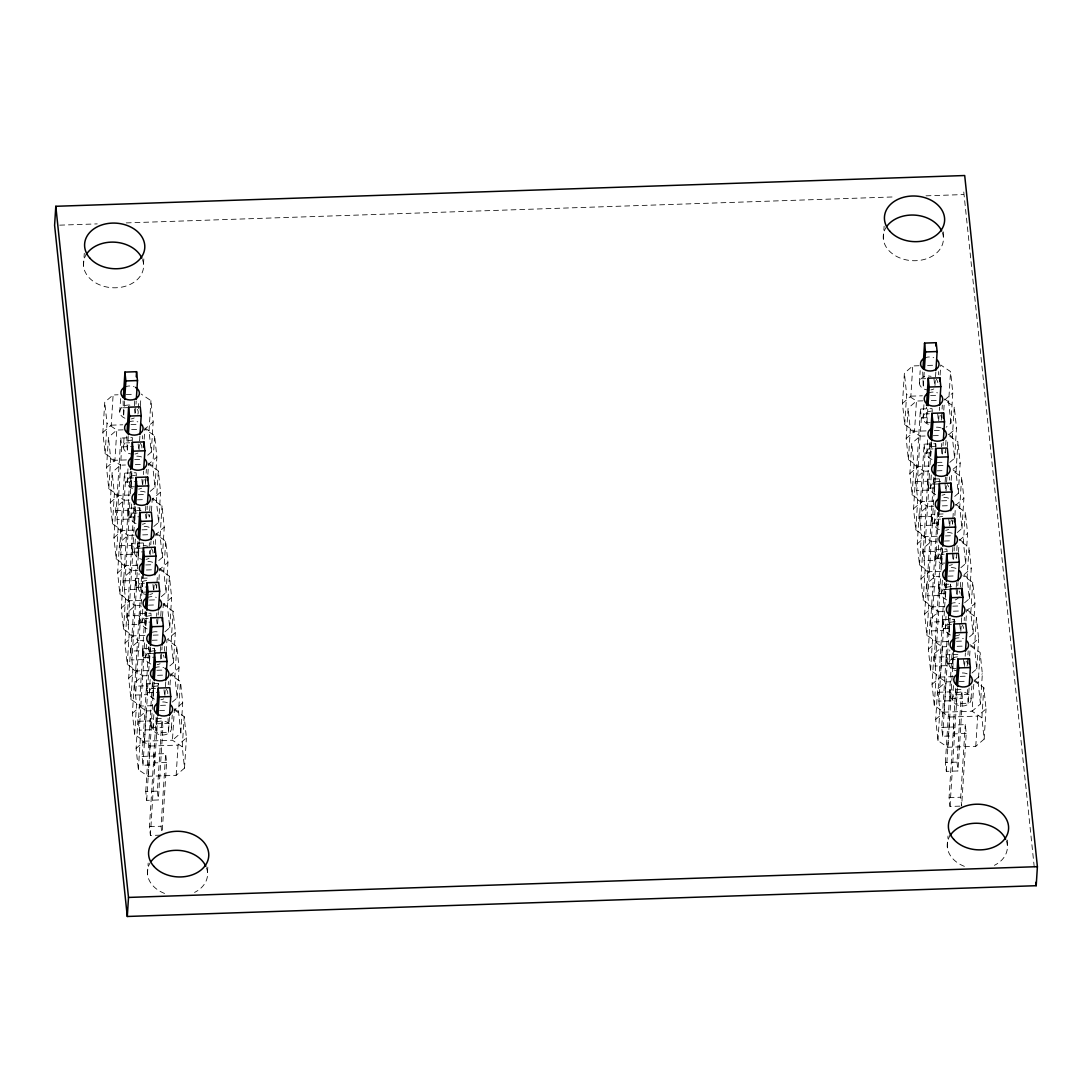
<?xml version="1.0" encoding="UTF-8"?>
<svg xmlns="http://www.w3.org/2000/svg" width="1092" height="1092" viewBox="0 0 1092 1092"><rect width="100%" height="100%" fill="white"/><g stroke="black" fill="none" stroke-linecap="round" stroke-linejoin="round"><path stroke-width="0.75" stroke-dasharray="5 3.75" d="M83.483 265.97L84.289 253.276M126.44 459.909L114.919 460.292L105.105 453.685L102.853 432.405L104.764 402.17L113.118 394.949L118.059 394.785M105.105 453.685L107.002 423.464L104.764 402.17M130.139 495.017L118.605 495.399L108.791 488.793L106.552 467.512L108.449 437.278L116.817 430.057L123.41 429.838M102.853 432.405L111.22 425.184L113.118 394.949M108.791 488.793L110.688 458.572L108.449 437.278M133.825 530.125L122.304 530.507L112.49 523.914L110.251 502.62L112.148 472.386L120.516 465.165L125.444 465.001M112.49 523.914L114.387 493.68L112.148 472.386M119.738 412.339L120.625 398.061M137.524 565.233L125.989 565.629L116.175 559.022L113.937 537.728L115.848 507.507L124.201 500.286L129.143 500.109M132.2 441.018L132.419 437.646L120.789 438.042L116.216 510.647L127.846 510.251L130.289 471.416M124.584 401.351L123.614 416.653L123.109 401.01M120.789 438.042L121.717 446.887L117.144 519.492L128.774 519.096L129.948 500.518M116.175 559.022L118.086 528.787L115.848 507.507M133.401 454.163A9.268 7.016 3.6 0 1 123.423 447.461L124.229 434.752M141.209 600.341L129.689 600.736L119.874 594.13L117.636 572.836L119.533 542.615L127.901 535.394L134.48 535.162M136.418 475.702L136.104 472.754L124.474 473.15L119.902 545.754L131.545 545.358L133.988 506.524M128.269 436.459L127.314 451.76L126.809 436.118M124.474 473.15L125.403 481.995L120.843 554.6L132.473 554.204L133.743 533.947M119.874 594.13L121.772 563.895L119.533 542.615M127.122 482.568L128.023 468.277M144.908 635.448L133.374 635.844L123.56 629.238L121.321 607.957L123.232 577.723L131.586 570.502L138.179 570.283M134.425 405.705L134.753 400.614M140.117 510.81L139.803 507.862L128.174 508.258L123.601 580.862L135.231 580.466L137.783 539.939M134.33 486.759L130.999 486.868L130.494 471.225M143.502 263.936L143.912 257.589M130.371 493.761L131.859 470.133M135.463 412.858L136.213 400.955M128.174 508.258L129.102 517.103L124.529 589.707L136.172 589.311L139.134 542.042M130.999 486.868L131.968 471.567M123.56 629.238L125.471 599.003L123.232 577.723M130.808 517.676L131.709 503.398M138.397 408.545L138.902 400.614M148.608 670.556L137.073 670.952L127.259 664.346L125.02 643.065L126.918 612.83L135.285 605.61L140.226 605.446M140.377 405.76L140.909 397.365M131.859 543.366L127.3 615.97L138.93 615.574L139.858 624.419L128.228 624.815L132.787 552.211L131.859 543.366L143.502 542.97L143.803 545.918M135.654 506.674L134.698 521.976L134.193 506.333M133.852 532.254L135.449 506.934M139.053 449.672L139.899 436.063M127.259 664.346L129.156 634.111L126.918 612.83M134.507 552.784L135.408 538.506M142.397 438.888L142.588 435.722M152.293 705.678L140.772 706.06L130.958 699.453L128.706 678.173L130.617 647.938L138.971 640.717L143.912 640.554M139.585 511.247L139.803 507.862M144.171 439.189L144.813 429.115L153.167 421.894L150.928 400.614L141.114 394.007M147.188 578.077L135.558 578.473L130.985 651.078L142.615 650.682L145.059 611.848M139.353 541.796L138.384 557.097L137.892 541.441M142.738 484.78L143.284 476.276M143.38 474.583L143.598 471.171M135.558 578.473L136.486 587.319L131.914 659.923L143.557 659.541L144.717 640.963M130.958 699.453L132.855 669.232L130.617 647.938M148.171 594.608A9.268 7.016 3.6 0 1 138.193 587.892L139.094 573.614M145.591 481.941L146.383 469.246M147.693 455.214L151.269 452.129L149.031 430.835L150.928 400.614M151.297 710.769L146.369 710.947L138.001 718.154L136.104 748.389L138.343 769.683L148.157 776.289L176.153 775.334L184.507 768.113L182.268 746.832L172.454 740.226L144.458 741.168L134.644 734.575L132.405 713.281L134.302 683.046L142.67 675.825L149.263 675.607M141.578 576.549L134.685 686.185L146.314 685.803L148.758 646.969M143.284 546.355L143.502 542.97M145.509 511.042L145.823 505.937M147.87 474.297L148.498 464.223L156.866 457.002L154.627 435.722L144.813 429.115M139.858 624.419L141.032 605.855M141.127 604.163L142.943 575.457M146.546 518.195L146.97 511.384M147.079 509.691L147.297 506.292M151.187 616.147L150.887 613.199L139.244 613.581L140.185 622.44L135.613 695.044L147.243 694.649L150.218 647.365M145.4 592.096L142.083 592.205L143.148 575.197M151.269 452.129L153.167 421.894M134.644 734.575L136.541 704.34L134.302 683.046M141.892 623L142.793 608.722M149.986 505.937L149.276 517.048A9.268 7.016 3.6 0 0 147.679 513.581M150.191 491.359L154.968 487.237L152.73 465.943L154.627 435.722M149.195 546.15L149.413 542.751M154.887 651.255L154.573 648.307L142.943 648.703L138.37 721.307L150.013 720.911L152.552 680.384M146.738 612.011L145.768 627.313L145.277 611.67M151.46 511.097L152.197 499.331L160.565 492.11L158.326 470.829L148.498 464.223M145.25 632.514L146.533 612.257M150.123 554.995L150.669 546.491M150.778 544.799L150.983 541.4M142.943 648.703L143.871 657.548L139.298 730.152L150.942 729.756L153.917 682.473M154.968 487.237L156.866 457.002M138.343 769.683L140.24 739.448L138.001 718.154M145.591 658.121L146.478 643.83M153.467 544.226L153.672 541.045M153.876 526.467L158.654 522.345L156.415 501.064L158.326 470.829M156.142 717.185L153.699 756.019L154.627 764.864L142.997 765.26L142.069 756.415L146.642 683.81L158.272 683.415L158.586 686.363M150.437 647.119L149.468 662.421L148.962 646.778M155.255 544.526L155.897 534.438L164.25 527.231L162.012 505.937L152.197 499.331M153.822 590.103L154.354 581.613M142.997 765.26L147.57 692.656L146.642 683.81M158.654 522.345L160.565 492.11M149.276 693.229L150.177 678.937M156.661 587.264L156.866 584.097M156.961 582.514L157.466 574.569M158.763 560.551L162.353 557.452L160.114 536.172L162.012 505.937M154.368 651.678L154.573 648.307M156.579 616.366L156.798 612.967M158.954 579.634L159.582 569.56L167.95 562.339L165.711 541.045L155.897 534.438M145.755 791.523L150.327 718.918L161.957 718.522L162.899 727.368L158.326 799.972L146.697 800.368L145.755 791.523L157.398 791.127L161.957 718.522M154.122 682.227L153.167 697.529L152.662 681.886M148.157 776.289L150.054 746.054L140.24 739.448M157.617 623.518L158.053 616.721M158.163 615.014L158.367 611.616M146.697 800.368L151.256 727.763L150.327 718.918M162.353 557.452L164.25 527.231M152.976 728.337L153.876 714.059M160.756 616.038L161.261 608.094M161.261 596.696L166.039 592.56L163.8 571.28L165.711 541.045M158.053 686.786L158.272 683.415M160.278 651.487L160.606 646.382M162.531 616.42L163.281 604.668L171.635 597.447L169.397 576.153L159.582 569.56M160.36 835.148L150.382 835.476L149.454 826.63L154.027 754.026L165.656 753.63L166.585 762.475L162.23 831.708M169.451 716.953L168.482 732.254L156.852 732.636L156.347 716.994M147.461 874.173L148.157 863.076M150.382 835.476L157.712 715.902M161.316 658.626L162.066 646.723M166.039 592.56L167.95 562.339M164.455 651.146L164.756 646.382M164.96 631.804L169.738 627.682L167.499 606.388L169.397 576.153M166.23 651.528L166.967 639.775L175.334 632.555L173.096 611.261L163.281 604.668M164.906 695.44L165.752 681.831M169.738 627.682L171.635 597.447M168.25 684.67L168.441 681.49M169.847 665.874L173.437 662.789L171.185 641.495L173.096 611.261M161.548 830.657L161.084 826.234L165.656 753.63M168.482 732.254L167.991 716.598M170.024 684.957L170.666 674.883L179.02 667.662L176.781 646.382L168.373 640.717M173.437 662.789L175.334 632.555M171.444 727.709L172.236 715.014M172.345 702.019L177.122 697.897L174.884 676.603L176.781 646.382M182.719 702.77L174.351 709.991L172.454 740.226L180.822 733.005L182.719 702.77L180.48 681.49L170.666 674.883M177.122 697.897L179.02 667.662M180.822 733.005L178.583 711.725L180.48 681.49M176.153 775.334L178.051 745.099L186.418 737.878L184.179 716.598L174.351 709.991M182.268 746.832L184.179 716.598M184.507 768.113L186.418 737.878M207.48 872.139L207.89 865.792M883.319 238.902L884.111 226.208M926.071 430.89L914.536 431.285L904.722 424.679L902.483 403.385L904.394 373.164L912.748 365.943L919.341 365.711M904.722 424.679L906.633 394.444L904.394 373.164M929.77 465.997L918.236 466.393L908.421 459.787L906.183 438.506L908.08 408.272L916.447 401.051L923.027 400.832M902.483 403.385L910.851 396.178L912.748 365.943M908.421 459.787L910.318 429.552L908.08 408.272M933.455 501.105L921.935 501.501L912.12 494.894L909.868 473.614L911.779 443.379L920.133 436.158L925.074 435.995M912.12 494.894L914.018 464.66L911.779 443.379M919.355 383.333L920.16 370.638M937.154 536.227L925.62 536.609L915.806 530.002L913.567 508.722L915.465 478.487L923.832 471.266L928.773 471.102M932.35 411.588L932.049 408.626L920.406 409.022L915.847 481.627L927.477 481.231L929.92 442.397M924.201 372.345L923.245 387.646L922.74 371.99M920.406 409.022L921.348 417.867L916.775 490.472L928.405 490.09L929.579 471.512M915.806 530.002L917.703 499.781L915.465 478.487M923.054 418.441L923.955 404.163M940.84 571.334L929.319 571.717L919.505 565.124L917.266 543.83L919.164 513.595L927.531 506.374L934.11 506.156M936.049 446.696L935.735 443.748L924.105 444.13L919.532 516.734L931.176 516.352L933.619 477.518M930.261 422.645L926.931 422.754L926.439 407.098M924.105 444.13L925.033 452.989L920.46 525.593L932.104 525.197L935.08 477.914M926.931 422.754L927.9 407.452M919.505 565.124L921.402 534.889L919.164 513.595M926.753 453.549L927.64 439.271M944.539 606.442L933.005 606.838L923.19 600.231L920.952 578.937L922.863 548.703L931.217 541.495L936.158 541.318M927.804 479.252L923.231 551.856L934.861 551.46L935.789 560.305L924.16 560.701L928.732 488.097L927.804 479.252L939.434 478.856L939.748 481.804M931.599 442.56L930.63 457.862L930.125 442.219M943.338 236.868L943.734 230.521M930.002 464.755L931.38 442.806M934.984 385.544L935.844 371.949M923.19 600.231L925.101 569.997L922.863 548.703M930.439 488.67L931.339 474.378M938.328 374.774L938.533 371.594M948.225 641.55L936.704 641.946L926.89 635.339L924.651 614.045L926.548 583.824L934.916 576.603L939.857 576.44M935.53 447.119L935.735 443.748M940.116 375.075L940.744 364.987L950.559 371.594L952.797 392.888L950.9 423.109L946.122 427.245M943.119 513.963L931.49 514.359L926.917 586.964L938.56 586.568L941.004 547.734M935.284 477.668L934.329 492.97L933.824 477.327M938.683 420.652L939.216 412.162M939.325 410.455L939.529 407.057M931.49 514.359L932.418 523.205L927.859 595.809L939.489 595.413L940.662 576.835M926.89 635.339L928.787 605.105L926.548 583.824M934.138 523.778L935.039 509.486M941.522 417.813L942.328 405.118M953.575 676.603L940.389 677.054L930.575 670.447L928.337 649.167L930.247 618.932L938.601 611.711L945.194 611.493M937.509 512.435L930.616 622.071L942.246 621.676L944.689 582.841M939.216 482.227L939.434 478.856M941.441 446.915L941.659 443.516M943.802 410.183L944.225 403.467M935.789 560.305L938.874 511.343M942.478 454.067L942.901 447.27M943.01 445.563L943.229 442.164M947.133 552.02L946.819 549.071L935.189 549.467L936.117 558.312L931.544 630.917L943.188 630.521L946.15 583.251M939.093 511.083L938.014 528.078L937.086 519.232L940.417 519.123M930.575 670.447L932.486 640.212L930.247 618.932M937.823 558.886L938.724 544.608M946.013 440.226L945.222 452.934A9.268 7.016 3.6 0 0 943.611 449.454M950.9 423.109L948.661 401.829L950.559 371.594M950.927 681.763L945.986 681.927L937.632 689.148L935.721 719.382L937.96 740.663L947.788 747.269L975.77 746.327L984.138 739.107L981.899 717.813L972.085 711.22L944.089 712.161L934.274 705.555L932.036 684.274L933.933 654.04L942.3 646.819L948.88 646.601M945.14 482.036L945.454 476.931M948.852 584.234L938.874 584.575L934.315 657.179L945.945 656.783L948.498 616.27M945.03 563.076L941.713 563.185L941.208 547.542M947.392 446.969L947.924 438.575M1034.247 867.075L963.704 191.387M941.086 570.092L942.464 548.143M946.068 490.881L946.914 477.272M938.874 584.575L939.803 593.42L935.243 666.024L946.873 665.629L949.849 618.359M941.713 563.185L942.669 547.884M934.274 705.555L936.172 675.32L933.933 654.04M941.522 593.993L942.423 579.716M949.412 480.098L949.603 476.931M949.808 462.353L954.599 458.231L952.347 436.937L954.258 406.702L944.443 400.109L952.797 392.888M954.517 622.235L954.203 619.287L942.573 619.683L938.001 692.287L949.631 691.891L952.074 653.057M946.368 583.005L945.399 598.307L944.894 582.65M951.187 480.398L951.719 472.003M949.753 525.989L950.299 517.485M942.573 619.683L943.502 628.528L938.929 701.132L950.572 700.75L951.733 682.172M954.599 458.231L956.496 427.996L954.258 406.702M937.96 740.663L939.871 710.442L937.632 689.148M945.208 629.101L946.013 616.407M952.606 523.15L952.797 519.969M952.907 518.386L953.302 512.039M954.708 496.423L958.285 493.338L956.046 472.044L957.943 441.81L948.129 435.217L956.496 427.996M950.299 587.564L950.518 584.179L950.818 587.127M952.524 552.252L952.838 547.147M954.886 515.506L955.309 508.79M955.773 688.178L953.33 727.013L954.258 735.858L942.628 736.254L941.7 727.395L946.259 654.79L957.902 654.408M950.054 618.113L949.098 633.415L948.593 617.758M953.562 559.391L953.985 552.593M954.094 550.9L954.312 547.488M942.628 736.254L947.201 663.649L946.259 654.79M958.285 493.338L960.182 463.104L957.943 441.81M958.885 670.925A9.268 7.016 3.6 0 1 948.907 664.209L949.808 649.931M957.097 545.563L956.292 558.258A9.268 7.016 3.6 0 0 955.486 555.869M957.206 532.568L961.984 528.446L959.745 507.152L961.643 476.931L951.828 470.324M953.998 622.672L954.203 619.287M956.21 587.36L956.537 582.254M958.476 552.293L958.994 543.898M945.385 762.516L949.958 689.912L961.588 689.516L962.516 698.361L957.957 770.966L946.314 771.361L945.385 762.516L957.029 762.12L961.588 689.516M956.114 668.413L952.784 668.522L952.292 652.88M947.788 747.269L949.685 717.034L939.871 710.442M951.842 680.48L953.644 651.774M957.247 594.512L957.998 582.609M946.314 771.361L950.886 698.757L949.958 689.912M952.784 668.522L953.753 653.221M961.984 528.446L963.881 498.211L961.643 476.931M952.606 699.33L953.493 685.039M960.387 587.018L960.687 582.254M960.892 567.676L965.669 563.554L963.431 542.274L965.342 512.039L955.514 505.432L963.881 498.211M962.161 587.414L962.694 579.006M959.991 806.128L950.013 806.469L949.084 797.624L953.657 725.02L965.287 724.624L966.215 733.469L961.643 806.073L960.714 797.228L965.287 724.624M969.082 687.933L968.113 703.234L956.483 703.63L955.978 687.987M947.296 847.105L947.992 835.994M950.013 806.469L957.452 688.329M960.837 631.312L961.697 617.717M965.669 563.554L967.58 533.319L965.342 512.039M964.181 620.543L964.386 617.376M964.591 602.784L969.368 598.662L967.13 577.381L969.027 547.147L959.213 540.54L967.58 533.319M965.97 620.843L966.597 610.756L974.965 603.548L972.726 582.254L962.912 575.648M964.536 666.434L965.069 657.93M965.178 656.224L965.383 652.825M969.368 598.662L971.266 568.427L969.027 547.147M967.376 663.595L968.181 650.887M969.478 636.868L973.054 633.769L970.815 612.489L972.726 582.254M968.113 703.234L967.512 689.284M969.655 655.951L970.078 649.235M973.054 633.769L974.965 603.548M971.075 698.703L971.866 686.008M971.976 673.013L976.753 668.891L974.514 647.597L976.412 617.362L966.597 610.756M973.777 684.343L972.085 711.22L980.439 703.999L982.35 673.764L980.111 652.47L970.297 645.877L978.65 638.656L976.412 617.362M976.753 668.891L978.65 638.656M980.439 703.999L978.2 682.705L980.111 652.47M975.77 746.327L977.681 716.093L986.035 708.872L983.796 687.591L973.982 680.985M981.899 717.813L983.796 687.591M984.138 739.107L986.035 708.872M1007.315 845.072L1007.711 838.724M106.552 467.512L114.919 460.292L116.817 430.057L107.002 423.464M110.251 502.62L118.605 495.399M113.937 537.728L122.304 530.507M117.636 572.836L125.989 565.629M121.321 607.957L129.689 600.736M125.02 643.065L133.374 635.844M128.706 678.173L137.073 670.952M132.405 713.281L140.772 706.06M136.104 748.389L144.458 741.168L146.369 710.947L136.541 704.34M906.183 438.506L914.536 431.285L916.447 401.051L906.633 394.444M909.868 473.614L918.236 466.393M953.016 469.287L960.182 463.104M913.567 508.722L921.935 501.501M917.266 543.83L925.62 536.609M920.952 578.937L929.319 571.717M964.099 574.624L971.266 568.427M924.651 614.045L933.005 606.838M928.337 649.167L936.704 641.946M932.036 684.274L940.389 677.054L942.3 646.819L932.486 640.212M975.183 679.947L982.35 673.764M935.721 719.382L944.089 712.161L945.986 681.927L936.172 675.32M59.719 225.157L97.229 223.887M126.222 222.905L895.29 196.874M925.989 195.837L963.499 194.567M927.572 365.438L934.165 365.219M126.303 394.499L134.534 394.226M922.317 378.801L925.634 378.678M122.686 407.807L127.668 407.644M910.851 396.178L922.371 395.782M930.616 395.509L938.847 395.222M111.22 425.184L122.754 424.788M130.985 424.515L139.216 424.242M931.271 400.546L937.851 400.327M131.641 429.565L138.22 429.333M926.002 413.909L929.333 413.786M126.372 442.915L129.702 442.806M921.348 417.867L929.647 417.594M121.717 446.887L133.347 446.492M934.302 430.617L942.533 430.33M134.671 459.623L141.264 459.404M933.319 435.708L941.55 435.435M135.326 464.673L141.919 464.441M929.702 449.017L933.018 448.908M130.071 478.023L133.401 477.914M925.033 452.989L933.346 452.702M125.403 481.995L137.046 481.599M938.001 465.724L946.232 465.438M138.37 494.731L146.601 494.458M937.004 470.829L945.235 470.543M137.374 499.836L145.605 499.563M933.387 484.125L938.383 483.961M133.77 513.131L137.087 513.022M928.732 488.097L937.032 487.81M129.102 517.103L140.731 516.707M941.686 500.832L949.917 500.559M142.056 529.838L150.3 529.565M942.341 505.883L948.934 505.651M142.711 534.889L149.304 534.67M137.456 548.252L142.438 548.075M932.418 523.205L940.731 522.918M132.787 552.211L144.431 551.815M945.385 535.94L953.616 535.667M145.755 564.96L152.348 564.728M944.389 541.045L952.62 540.772M146.41 569.997L153.003 569.778M940.785 554.34L944.102 554.231M144.472 583.237L141.155 583.36L142.083 592.205M936.117 558.312L944.43 558.026M136.486 587.319L148.116 586.936M949.071 571.048L957.315 570.775M149.454 600.068L157.685 599.781M948.088 576.153L956.319 575.88M148.457 605.159L156.688 604.886M944.471 589.462L949.453 589.284M144.84 618.468L148.171 618.359M939.803 593.42L948.115 593.147M140.185 622.44L151.815 622.044M952.77 606.169L961.001 605.883M153.139 635.175L161.37 634.889M953.425 611.206L960.018 610.988M152.157 640.281L160.387 639.994M948.17 624.569L951.487 624.447M148.539 653.576L153.522 653.412M943.502 628.528L951.814 628.255M143.871 657.548L155.501 657.152M956.469 641.277L964.7 640.99M156.839 670.283L163.418 670.065M957.124 646.314L963.704 646.095M157.494 675.334L164.073 675.102M951.855 659.677L955.186 659.568M152.225 688.683L155.555 688.574M947.201 663.649L955.5 663.363M147.57 692.656L159.2 692.26M960.155 676.385L968.386 676.098M160.524 705.391L167.117 705.173M959.158 681.49L967.403 681.203M159.541 710.496L167.772 710.223M955.555 694.785L967.184 694.389M155.924 723.791L167.554 723.395M950.886 698.757L962.516 698.361M151.256 727.763L162.899 727.368M949.685 717.034L977.681 716.093M150.054 746.054L178.051 745.099M941.7 727.395L953.33 727.013M142.069 756.415L153.699 756.019M966.215 733.469L954.585 733.865L953.657 725.02M166.585 762.475L154.955 762.871L154.027 754.026M949.084 797.624L960.714 797.228M149.454 826.63L161.084 826.234M944.457 399.003L948.661 401.829M948.143 434.111L952.347 436.937M910.318 429.552L920.133 436.158M953.248 470.161L956.046 472.044M914.018 464.66L923.832 471.266M955.527 504.327L959.745 507.152M917.703 499.781L927.531 506.374M959.226 539.434L963.431 542.274M921.402 534.889L931.217 541.495M964.318 575.498L967.13 577.381M925.101 569.997L934.916 576.603M966.611 609.664L970.815 612.489M928.787 605.105L938.601 611.711M970.31 644.771L974.514 647.597M973.996 679.879L978.2 682.705M144.826 428.009L149.031 430.835M148.512 463.117L152.73 465.943M110.688 458.572L120.516 465.165M152.211 498.225L156.415 501.064M114.387 493.68L124.201 500.286M155.91 533.333L160.114 536.172M118.086 528.787L127.901 535.394M159.596 568.454L163.8 571.28M121.772 563.895L131.586 570.502M163.295 603.562L167.499 606.388M125.471 599.003L135.285 605.61M168.386 639.612L171.185 641.495M129.156 634.111L138.971 640.717M170.68 673.778L174.884 676.603M132.855 669.232L142.67 675.825M174.365 708.885L178.583 711.725M933.947 378.405L934.561 384.302M937.646 413.513L938.41 420.884M941.331 448.621L941.959 454.518M945.03 483.729L945.645 489.625M948.716 518.837L949.494 526.207M952.415 553.944L953.029 559.855M956.101 589.066L956.728 594.963M959.8 624.174L960.414 630.07M963.499 659.281L964.263 666.652M927.477 481.231L928.405 490.09M931.176 516.352L932.104 525.197M938.56 586.568L939.489 595.413M942.246 621.676L943.188 630.521M945.945 656.783L946.873 665.629M949.631 691.891L950.572 700.75M957.029 762.12L957.957 770.966M134.48 408.886L134.944 413.308M138.165 443.994L138.629 448.416M141.864 479.101L142.479 484.998M145.55 514.223L146.014 518.645M149.399 550.805L149.713 553.753M152.935 584.438L153.562 590.335M156.634 619.546L157.098 623.969M160.333 654.654L160.797 659.077M164.018 689.762L164.482 694.184M127.846 510.251L128.774 519.096M131.545 545.358L132.473 554.204M135.231 580.466L136.172 589.311M142.615 650.682L143.557 659.541M146.314 685.803L147.243 694.649M150.013 720.911L150.942 729.756M157.398 791.127L158.326 799.972M947.515 532.5A9.268 7.016 3.6 0 1 952.238 533.292M952.32 564.496A9.268 7.016 3.6 0 1 949.371 565.438M943.078 564.81A9.268 7.016 3.6 0 1 937.946 557.057A9.268 7.016 3.6 0 1 946.327 551.556M928.309 424.365A9.268 7.016 3.6 0 1 923.177 416.612A9.268 7.016 3.6 0 1 931.544 411.111M940.703 415.424A9.268 7.016 3.6 0 1 941.208 420.256M928.227 393.161A9.268 7.016 3.6 0 1 937.468 392.847M936.445 427.177A9.268 7.016 3.6 0 1 941.154 427.955M932.008 459.473A9.268 7.016 3.6 0 1 926.876 451.719A9.268 7.016 3.6 0 1 935.243 446.218M944.935 494.28A9.268 7.016 3.6 0 1 941.986 495.208M935.694 494.594A9.268 7.016 3.6 0 1 930.998 485.667A9.268 7.016 3.6 0 1 942.15 481.654M947.31 484.575A9.268 7.016 3.6 0 1 948.648 486.841M937.004 462.817A9.268 7.016 3.6 0 1 944.853 463.076M206.456 867.744A30.139 22.809 3.6 0 1 194.553 892.423M164.551 893.433A30.139 22.809 3.6 0 1 150.286 862.625M924.542 358.053A9.268 7.016 3.6 0 1 933.769 357.739M933.851 388.943A9.268 7.016 3.6 0 1 930.916 389.885M929.333 390.049A9.268 7.016 3.6 0 1 919.368 382.104A9.268 7.016 3.6 0 1 931.08 376.317M936.226 379.238A9.268 7.016 3.6 0 1 937.823 382.705M942.3 232.46A30.139 22.809 3.6 0 1 910.783 260.565A30.139 22.809 3.6 0 1 886.131 227.354M142.479 259.541A30.139 22.809 3.6 0 1 110.961 287.633A30.139 22.809 3.6 0 1 86.309 254.422M1006.278 840.663A30.139 22.809 3.6 0 1 994.389 865.342M964.372 866.352A30.139 22.809 3.6 0 1 950.108 835.557M163.773 698.839A9.268 7.016 3.6 0 1 160.824 699.781M154.532 699.153A9.268 7.016 3.6 0 1 149.399 691.4A9.268 7.016 3.6 0 1 157.78 685.885M166.148 689.134A9.268 7.016 3.6 0 1 167.445 695.031M154.45 667.949A9.268 7.016 3.6 0 1 163.691 667.635M152.157 632.268A9.268 7.016 3.6 0 1 159.992 632.527M160.074 663.731A9.268 7.016 3.6 0 1 157.139 664.659M150.846 664.045A9.268 7.016 3.6 0 1 146.137 655.118A9.268 7.016 3.6 0 1 157.303 651.105M163.24 655.091A9.268 7.016 3.6 0 1 164.059 657.493M147.065 597.72A9.268 7.016 3.6 0 1 156.306 597.406M147.147 628.924A9.268 7.016 3.6 0 1 142.015 621.171A9.268 7.016 3.6 0 1 150.382 615.67M152.689 593.502A9.268 7.016 3.6 0 1 149.754 594.444M138.193 587.892A9.268 7.016 3.6 0 1 146.697 580.562M155.064 583.797A9.268 7.016 3.6 0 1 156.361 589.707M147.898 561.52A9.268 7.016 3.6 0 1 152.607 562.298M144.199 526.412A9.268 7.016 3.6 0 1 152.566 529.647M149.003 558.394A9.268 7.016 3.6 0 1 146.055 559.336M144.485 559.5A9.268 7.016 3.6 0 1 134.63 550.955A9.268 7.016 3.6 0 1 147.72 546.232M151.365 548.689A9.268 7.016 3.6 0 1 152.662 554.586M140.513 491.291A9.268 7.016 3.6 0 1 145.222 492.082M145.304 523.286A9.268 7.016 3.6 0 1 142.356 524.228M136.063 523.6A9.268 7.016 3.6 0 1 131.368 514.673A9.268 7.016 3.6 0 1 142.533 510.66M959.117 596.928A9.268 7.016 3.6 0 1 953.07 600.545M946.778 599.918A9.268 7.016 3.6 0 1 942.082 590.99A9.268 7.016 3.6 0 1 953.234 586.977M959.172 590.977A9.268 7.016 3.6 0 1 959.991 593.365M951.214 567.622A9.268 7.016 3.6 0 1 955.937 568.4M950.395 603.821A9.268 7.016 3.6 0 1 959.622 603.507M959.704 634.711A9.268 7.016 3.6 0 1 955.186 635.817M950.477 635.025A9.268 7.016 3.6 0 1 946.082 625.552A9.268 7.016 3.6 0 1 958.421 622.549M962.079 625.006A9.268 7.016 3.6 0 1 963.676 628.473M954.08 638.929A9.268 7.016 3.6 0 1 963.321 638.615M948.907 664.209A9.268 7.016 3.6 0 1 957.397 656.879M966.557 661.192A9.268 7.016 3.6 0 1 967.062 666.024M962.298 672.945A9.268 7.016 3.6 0 1 970.665 676.18M162.667 701.951A9.268 7.016 3.6 0 1 167.376 702.743M141.605 488.179A9.268 7.016 3.6 0 1 138.67 489.12M132.378 488.493A9.268 7.016 3.6 0 1 127.245 480.739A9.268 7.016 3.6 0 1 135.613 475.225M144.772 479.552A9.268 7.016 3.6 0 1 145.277 484.37M136.814 456.183A9.268 7.016 3.6 0 1 141.523 456.975M137.92 453.071A9.268 7.016 3.6 0 1 134.971 454.013M123.423 447.461A9.268 7.016 3.6 0 1 131.927 440.117M140.295 443.366A9.268 7.016 3.6 0 1 141.032 450.382M134.22 417.963A9.268 7.016 3.6 0 1 131.286 418.891M124.993 418.263A9.268 7.016 3.6 0 1 120.284 409.336A9.268 7.016 3.6 0 1 131.45 405.337M137.387 409.323A9.268 7.016 3.6 0 1 137.333 415.274M128.597 422.167A9.268 7.016 3.6 0 1 137.838 421.867M124.911 387.059A9.268 7.016 3.6 0 1 134.139 386.745M948.62 529.388A9.268 7.016 3.6 0 1 945.686 530.33M939.393 529.702A9.268 7.016 3.6 0 1 934.261 521.949A9.268 7.016 3.6 0 1 942.628 516.434M950.996 519.683A9.268 7.016 3.6 0 1 952.292 525.58M943.829 497.392A9.268 7.016 3.6 0 1 948.538 498.184M954.203 702.798A9.268 7.016 3.6 0 0 970.201 702.252A9.268 7.016 3.6 0 0 961.096 691.987A9.268 7.016 3.6 0 0 954.203 702.798M154.573 731.804A9.268 7.016 3.6 0 0 170.57 731.258A9.268 7.016 3.6 0 0 161.466 721.007A9.268 7.016 3.6 0 0 154.573 731.804"/><path stroke-width="1.5" d="M55.801 206.292L54.6 225.334L127.3 916.475L1036.199 885.708L1037.4 866.666L964.7 175.525L55.801 206.292L128.501 897.433L127.3 916.475M123.328 397.611L124.925 372.099L136.568 371.703L137.496 380.548L136.323 399.249M124.679 399.645L125.867 380.944L124.925 372.099M127.013 432.719L128.624 407.207L140.254 406.811L141.196 415.656L140.008 434.37M128.378 434.766L129.552 416.052L128.624 407.207M136.241 376.808L136.568 371.703M130.603 469.519L132.323 442.315L143.953 441.919L144.881 450.778L143.707 469.478M132.173 468.168L133.251 451.16L132.323 442.315M134.302 504.64L136.009 477.422L147.638 477.04L148.58 485.885L147.393 504.586M135.872 503.275L136.937 486.281L136.009 477.422M143.625 447.024L143.953 441.919M138.097 538.042L139.708 512.544L151.338 512.148L152.266 520.993L151.092 539.694M139.462 540.09L140.636 521.389L139.708 512.544M141.796 573.15L143.393 547.652L155.037 547.256L155.965 556.101L154.791 574.802M147.434 480.439L147.638 477.04M143.148 575.197L144.321 556.497L143.393 547.652M145.482 608.258L147.092 582.759L158.722 582.364L159.65 591.209L158.476 609.909M146.847 610.305L148.021 591.605L147.092 582.759M154.709 552.361L155.037 547.256M149.181 643.379L150.778 617.867L162.421 617.471L163.35 626.317L162.176 645.031M150.532 645.413L151.72 626.712L150.778 617.867M152.866 678.487L154.477 652.975L166.107 652.579L167.035 661.438L165.861 680.139M154.231 680.534L155.405 661.82L154.477 652.975M162.203 620.87L162.421 617.471M156.566 713.595L158.176 688.083L169.806 687.701L170.734 696.546L169.56 715.246M157.93 715.642L159.104 696.942L158.176 688.083M165.793 657.684L166.107 652.579M922.958 368.591L924.555 343.093L936.199 342.697L937.127 351.542L935.953 370.243M924.419 368.932L925.484 351.938L924.555 343.093M926.535 405.405L928.255 378.201L939.884 377.805L940.813 386.65L939.639 405.35M928.009 405.746L929.183 387.046L928.255 378.201M935.981 346.096L936.199 342.697M930.343 438.807L931.94 413.308L943.584 412.913L944.512 421.758L943.338 440.458M931.694 440.854L932.882 422.154L931.94 413.308M939.68 381.204L939.884 377.805M934.029 473.928L935.639 448.416L947.269 448.02L948.197 456.865L947.023 475.58M935.394 475.962L936.567 457.261L935.639 448.416M937.728 509.036L939.338 483.524L950.968 483.128L951.896 491.987L950.722 510.687M943.256 418.018L943.584 412.913M939.093 511.083L940.267 492.369L939.338 483.524M941.427 544.144L943.024 518.632L954.654 518.25L955.596 527.095L954.408 545.795M942.778 546.191L943.952 527.491L943.024 518.632M950.545 489.939L950.968 483.128M945.112 579.251L946.723 553.753L958.353 553.357L959.281 562.203L958.107 580.903M946.477 581.299L947.651 562.598L946.723 553.753M954.449 521.648L954.654 518.25M948.702 616.065L950.409 588.861L962.052 588.465L962.98 597.31L961.806 616.011M950.272 614.714L951.337 597.706L950.409 588.861M952.497 649.467L954.108 623.969L965.737 623.573L966.666 632.418L965.492 651.119M953.862 651.514L955.036 632.814L954.108 623.969M961.615 595.263L962.052 588.465M956.196 684.588L957.793 659.077L969.437 658.681L970.365 667.526L969.3 684.534M957.548 686.622L958.735 667.922L957.793 659.077M969.109 663.786L969.437 658.681M925.484 351.938L937.127 351.542M125.867 380.944L137.496 380.548M929.183 387.046L940.813 386.65M129.552 416.052L141.196 415.656M932.882 422.154L944.512 421.758M133.251 451.16L144.881 450.778M936.567 457.261L948.197 456.865M136.937 486.281L148.58 485.885M940.267 492.369L951.896 491.987M140.636 521.389L152.266 520.993M943.952 527.491L955.596 527.095M144.321 556.497L155.965 556.101M947.651 562.598L959.281 562.203M148.021 591.605L159.65 591.209M951.337 597.706L962.98 597.31M151.72 626.712L163.35 626.317M955.036 632.814L966.666 632.418M155.405 661.82L167.035 661.438M958.735 667.922L970.365 667.526M159.104 696.942L170.734 696.546M128.501 897.433L1037.4 866.666M1035.844 882.322L1036.199 885.708M959.581 570.857A9.268 7.016 3.6 0 1 957.206 580.562A9.268 7.016 3.6 0 1 944.321 578.419A9.268 7.016 3.6 0 1 946.696 568.714M955.882 535.749A9.268 7.016 3.6 0 1 953.521 545.454A9.268 7.016 3.6 0 1 940.635 543.311A9.268 7.016 3.6 0 1 942.997 533.606M941.113 395.304A9.268 7.016 3.6 0 1 939.175 404.791A9.268 7.016 3.6 0 1 926.507 403.521A9.268 7.016 3.6 0 1 926.999 393.898M942.533 428.61A9.268 7.016 3.6 0 1 944.061 439.08A9.268 7.016 3.6 0 1 930.22 438.643A9.268 7.016 3.6 0 1 931.926 428.269M948.498 465.52A9.268 7.016 3.6 0 1 946.136 475.238A9.268 7.016 3.6 0 1 933.251 473.095A9.268 7.016 3.6 0 1 935.612 463.377M952.197 500.641A9.268 7.016 3.6 0 1 950.258 510.114A9.268 7.016 3.6 0 1 937.591 508.858A9.268 7.016 3.6 0 1 938.083 499.235M151.16 861.37A30.139 22.809 3.6 0 1 179.962 850.477A30.139 22.809 3.6 0 1 205.842 866.27M937.427 360.196A9.268 7.016 3.6 0 1 935.052 369.901A9.268 7.016 3.6 0 1 922.167 367.758A9.268 7.016 3.6 0 1 924.542 358.053M887.018 226.085A30.139 22.809 3.6 0 1 915.819 215.192A30.139 22.809 3.6 0 1 941.7 230.999M86.309 254.422A30.139 22.809 3.6 0 1 115.029 242.192A30.139 22.809 3.6 0 1 141.864 258.067M950.108 835.557A30.139 22.809 3.6 0 1 978.841 823.327A30.139 22.809 3.6 0 1 1005.677 839.202M165.069 668.277A9.268 7.016 3.6 0 1 166.598 678.76A9.268 7.016 3.6 0 1 152.744 678.309A9.268 7.016 3.6 0 1 154.45 667.949M163.65 634.971A9.268 7.016 3.6 0 1 161.712 644.457A9.268 7.016 3.6 0 1 149.044 643.202A9.268 7.016 3.6 0 1 149.522 633.578M159.951 599.863A9.268 7.016 3.6 0 1 157.576 609.568A9.268 7.016 3.6 0 1 144.69 607.425A9.268 7.016 3.6 0 1 147.065 597.72M156.265 564.755A9.268 7.016 3.6 0 1 154.313 574.242A9.268 7.016 3.6 0 1 141.66 572.972A9.268 7.016 3.6 0 1 142.137 563.349M152.566 529.647A9.268 7.016 3.6 0 1 150.191 539.352A9.268 7.016 3.6 0 1 137.305 537.209A9.268 7.016 3.6 0 1 139.68 527.504M148.867 494.54A9.268 7.016 3.6 0 1 146.505 504.245A9.268 7.016 3.6 0 1 133.62 502.102A9.268 7.016 3.6 0 1 135.981 492.396M963.281 605.964A9.268 7.016 3.6 0 1 960.905 615.67A9.268 7.016 3.6 0 1 948.02 613.527A9.268 7.016 3.6 0 1 950.395 603.821M966.966 641.072A9.268 7.016 3.6 0 1 964.591 650.777A9.268 7.016 3.6 0 1 951.705 648.634A9.268 7.016 3.6 0 1 954.08 638.929M970.665 676.18A9.268 7.016 3.6 0 1 968.727 685.667A9.268 7.016 3.6 0 1 956.06 684.411A9.268 7.016 3.6 0 1 956.537 674.774M171.035 705.2A9.268 7.016 3.6 0 1 168.659 714.905A9.268 7.016 3.6 0 1 155.774 712.762A9.268 7.016 3.6 0 1 158.149 703.057M145.181 459.432A9.268 7.016 3.6 0 1 143.243 468.905A9.268 7.016 3.6 0 1 130.576 467.649A9.268 7.016 3.6 0 1 131.067 458.026M141.482 424.31A9.268 7.016 3.6 0 1 139.121 434.029A9.268 7.016 3.6 0 1 126.235 431.886A9.268 7.016 3.6 0 1 128.597 422.167M135.517 387.401A9.268 7.016 3.6 0 1 137.046 397.87A9.268 7.016 3.6 0 1 123.205 397.433A9.268 7.016 3.6 0 1 124.911 387.059M153.876 866.406A30.139 22.809 3.6 0 0 205.869 864.646A30.139 22.809 3.6 0 0 176.276 831.299A30.139 22.809 3.6 0 0 153.876 866.406M889.734 231.122A30.139 22.809 3.6 0 0 941.713 229.375A30.139 22.809 3.6 0 0 912.12 196.014A30.139 22.809 3.6 0 0 889.734 231.122M89.899 258.203A30.139 22.809 3.6 0 0 141.892 256.443A30.139 22.809 3.6 0 0 112.299 223.096A30.139 22.809 3.6 0 0 89.899 258.203M953.712 839.338A30.139 22.809 3.6 0 0 1005.691 837.578A30.139 22.809 3.6 0 0 976.098 804.217A30.139 22.809 3.6 0 0 953.712 839.338"/></g></svg>
